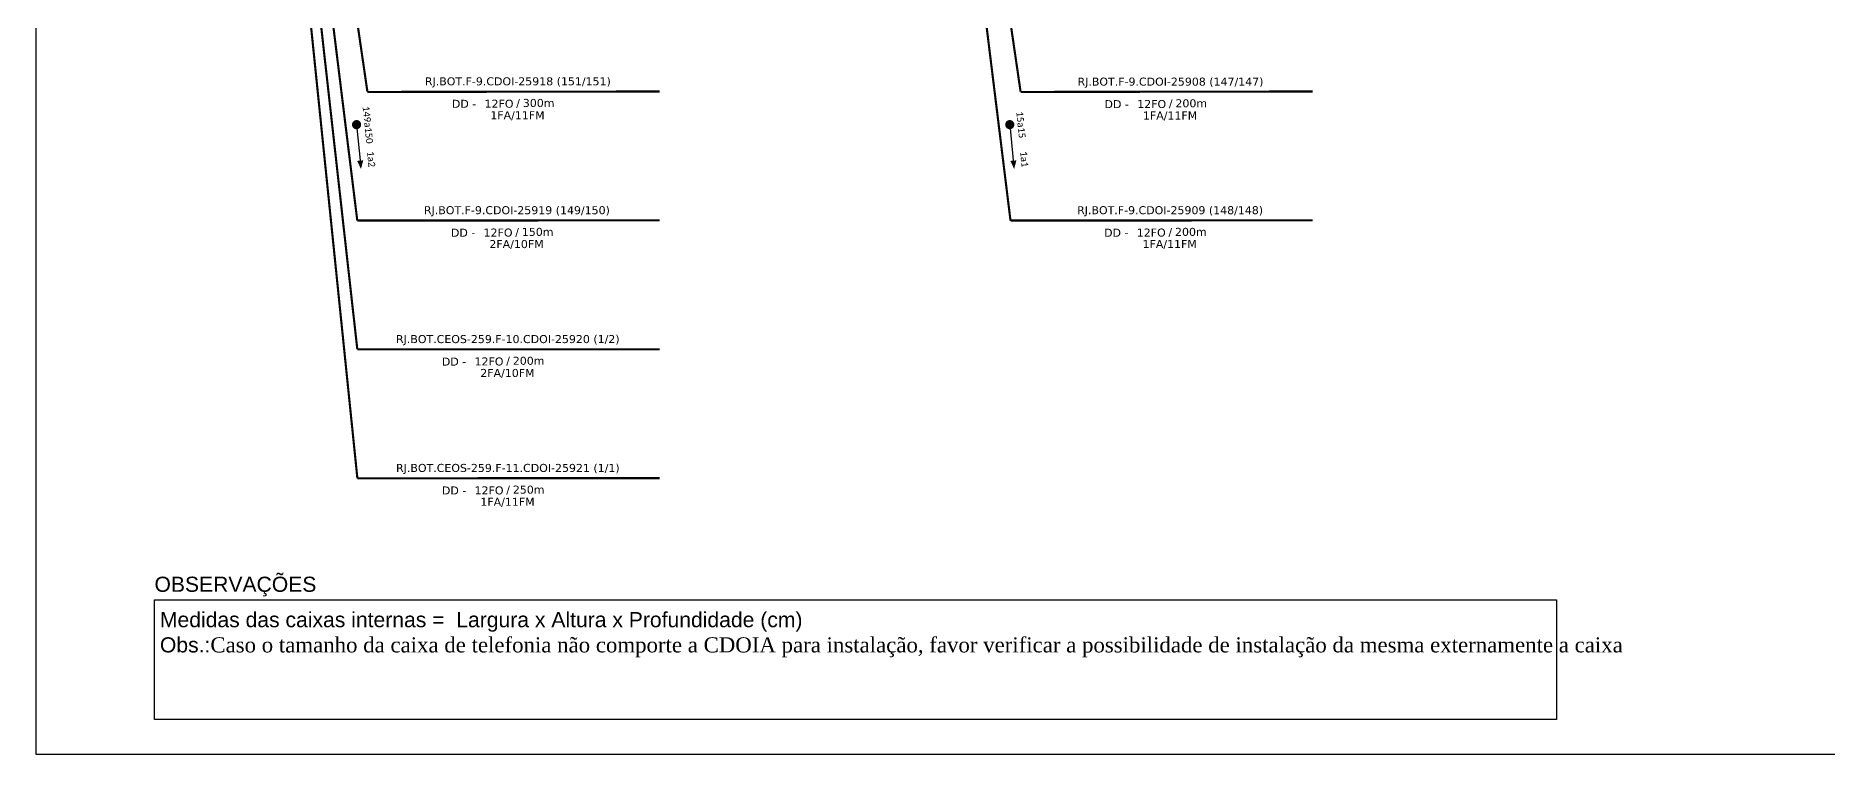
# Model space of a CAD drawing. Header units: metres. Extents: x -1286 to -445, y -500 to 94.
# Drawn here: x -1286.1 to -930.6, y -499.8 to -357.3 of the extents above; entities that cross this region are included whole.
import ezdxf
from ezdxf.enums import TextEntityAlignment as Align

# ---------------------------------------------------------------- set-up
doc = ezdxf.new("R2010")
doc.units = ezdxf.units.M
doc.layers.add('40.1-ETIQUETAS', color=1, linetype='Continuous', lineweight=20)
doc.layers.add('CAP a instalar', color=1, linetype='Continuous')
doc.layers.add('SETA', color=7, linetype='Continuous')
doc.styles.add('ARIAL', font='arial.ttf')
doc.styles.add('siredit', font='verdana.ttf')
doc.linetypes.add('FENCELINE1', pattern='A,0.25,-0.1,[133,ltypeshp.shx,S=0.1,R=0,X=-0.1,Y=0],-0.1,1', length=1.45)

# ---------------------------------------------------------------- blocks, each defined once
blk = doc.blocks.new('ETIQUETA_RS5F')
at = {"layer": '40.1-ETIQUETAS', "color": 0, "style": 'siredit'}
blk.add_text('/', height=1.5, dxfattribs=at).set_placement((1.58, -1.95), align=Align.MIDDLE_RIGHT)
for tag, p in [('ETIQUETA_R_PRIMARIA', (1.21, 4.1)), ('ETIQUETA_R_SECUNDARIA', (1.21, 2.1)), ('F_ATIVAS/F_MORTAS', (1.14, -4.24))]:
    blk.add_attdef(tag, text='', height=1.5, dxfattribs=at).set_placement(p, align=Align.MIDDLE_CENTER)
for tag, p in [('TIPO_CABO', (-6.58, -2.12)), ('CAP_CABO', (0.4, -2.09))]:
    blk.add_attdef(tag, text='', height=1.5, dxfattribs=at).set_placement(p, align=Align.MIDDLE_RIGHT)
blk.add_attdef('METROS', text='', height=1.5, dxfattribs=at).set_placement((2.14, -1.95), align=Align.MIDDLE_LEFT)
for tag, p in [('FUSÃO_1', (0.85, -8.39)), ('FUSÃO_2', (0.85, -10.6)), ('FUSÃO_3', (0.85, -12.93)), ('FUSÃO_4', (0.85, -15.14)), ('FUSÃO_5', (0.85, -17.16))]:
    blk.add_attdef(tag, text='', height=1.5, dxfattribs=at).set_placement(p, align=Align.CENTER)

msp = doc.modelspace()

# ---------------------------------------------------------------- linework, layer by layer
at = {"color": 0}
for p, q in [((-1262.5, -469.23), (-984.25, -469.23)), ((-1262.5, -492.93), (-1262.5, -469.23)), ((-984.25, -469.23), (-984.25, -492.93)), ((-984.25, -492.93), (-1262.5, -492.93))]:
    msp.add_line(p, q, dxfattribs=at)
msp.add_lwpolyline([(-1286.07, -499.81), (-445.07, -499.81), (-445.07, 94.19), (-1286.07, 94.19)], close=True)
at = {"color": 7, "const_width": 0.907}
for points in [[(-1222.46, -374.5, 1), (-1222.37, -375.41, 1)], [(-1092.82, -374.5, 1), (-1092.73, -375.41, 1)]]:
    msp.add_lwpolyline(points, format="xyb", close=True, dxfattribs=at)
at = {"layer": 'CAP a instalar', "color": 7, "ltscale": 7, "const_width": 0.423}
for points in [[(-1220.26, -368.41), (-1253.38, -141.84)], [(-1222.27, -393.97), (-1253.38, -141.84)], [(-1222.26, -419.53), (-1253.38, -141.84)], [(-1222.25, -445.09), (-1253.38, -141.84)], [(-1090.63, -368.41), (-1123.75, -141.84)], [(-1092.63, -393.97), (-1123.75, -141.84)], [(-1220.26, -368.47), (-1162.28, -368.38)], [(-1090.63, -368.47), (-1032.64, -368.38)], [(-1222.27, -393.97), (-1162.28, -393.94)], [(-1092.63, -393.97), (-1032.64, -393.94)], [(-1222.26, -419.53), (-1162.27, -419.51)], [(-1222.25, -445.09), (-1162.26, -445.07)]]:
    msp.add_lwpolyline(points, dxfattribs=at)
at = {"layer": 'SETA', "color": 7}
for points in [[(-1222.41, -374.96), (-1221.64, -382.72)], [(-1092.78, -374.96), (-1092.01, -382.72)]]:
    msp.add_lwpolyline(points, dxfattribs=at)
for points in [[(-1221.09, -382.04), (-1221.53, -383.75), (-1222.3, -382.15)], [(-1091.46, -382.04), (-1091.9, -383.75), (-1092.66, -382.15)]]:
    msp.add_solid(points, dxfattribs=at)

# ---------------------------------------------------------------- block references
at = {"layer": 'CAP a instalar', "color": 7, "linetype": 'FENCELINE1', "ltscale": 7}
ref = msp.add_blockref('ETIQUETA_RS5F', (-1191.66, -368.58), dxfattribs=dict(at, xscale=1.058507986386473, yscale=1.058507986386473, zscale=1.058507986386473))
ref.add_attrib('ETIQUETA_R_SECUNDARIA', 'RJ.BOT.F-9.CDOI-25918 (151/151)', dxfattribs={"layer": '40.1-ETIQUETAS', "color": 0, "height": 1.5878, "style": 'siredit'}).set_placement((-1190.4, -366.36), align=Align.MIDDLE_CENTER)
ref.add_attrib('TIPO_CABO', 'DD -', dxfattribs={"layer": '40.1-ETIQUETAS', "color": 0, "height": 1.588, "style": 'siredit'}).set_placement((-1198.66, -370.82), align=Align.MIDDLE_RIGHT)
ref.add_attrib('CAP_CABO', '12FO', dxfattribs={"layer": '40.1-ETIQUETAS', "color": 0, "height": 1.588, "style": 'siredit'}).set_placement((-1191.27, -370.8), align=Align.MIDDLE_RIGHT)
ref.add_attrib('METROS', '300m', dxfattribs={"layer": '40.1-ETIQUETAS', "color": 0, "height": 1.588, "style": 'siredit'}).set_placement((-1189.42, -370.65), align=Align.MIDDLE_LEFT)
ref.add_attrib('F_ATIVAS/F_MORTAS', '1FA/11FM', dxfattribs={"layer": '40.1-ETIQUETAS', "color": 0, "height": 1.588, "style": 'siredit'}).set_placement((-1190.48, -373.08), align=Align.MIDDLE_CENTER)
ref = msp.add_blockref('ETIQUETA_RS5F', (-1062.13, -368.65), dxfattribs=dict(at, xscale=1.058507986386473, yscale=1.058507986386473, zscale=1.058507986386473))
ref.add_attrib('ETIQUETA_R_SECUNDARIA', 'RJ.BOT.F-9.CDOI-25908 (147/147)', dxfattribs={"layer": '40.1-ETIQUETAS', "color": 0, "height": 1.5878, "style": 'siredit'}).set_placement((-1060.88, -366.42), align=Align.MIDDLE_CENTER)
ref.add_attrib('TIPO_CABO', 'DD -', dxfattribs={"layer": '40.1-ETIQUETAS', "color": 0, "height": 1.588, "style": 'siredit'}).set_placement((-1069.14, -370.89), align=Align.MIDDLE_RIGHT)
ref.add_attrib('CAP_CABO', '12FO', dxfattribs={"layer": '40.1-ETIQUETAS', "color": 0, "height": 1.588, "style": 'siredit'}).set_placement((-1061.74, -370.86), align=Align.MIDDLE_RIGHT)
ref.add_attrib('METROS', '200m', dxfattribs={"layer": '40.1-ETIQUETAS', "color": 0, "height": 1.588, "style": 'siredit'}).set_placement((-1059.9, -370.72), align=Align.MIDDLE_LEFT)
ref.add_attrib('F_ATIVAS/F_MORTAS', '1FA/11FM', dxfattribs={"layer": '40.1-ETIQUETAS', "color": 0, "height": 1.588, "style": 'siredit'}).set_placement((-1060.96, -373.14), align=Align.MIDDLE_CENTER)
ref = msp.add_blockref('ETIQUETA_RS5F', (-1191.85, -394.15), dxfattribs=dict(at, xscale=1.058507986386473, yscale=1.058507986386473, zscale=1.058507986386473))
ref.add_attrib('ETIQUETA_R_SECUNDARIA', 'RJ.BOT.F-9.CDOI-25919 (149/150)', dxfattribs={"layer": '40.1-ETIQUETAS', "color": 0, "height": 1.5878, "style": 'siredit'}).set_placement((-1190.59, -391.92), align=Align.MIDDLE_CENTER)
ref.add_attrib('TIPO_CABO', 'DD -', dxfattribs={"layer": '40.1-ETIQUETAS', "color": 0, "height": 1.588, "style": 'siredit'}).set_placement((-1198.85, -396.39), align=Align.MIDDLE_RIGHT)
ref.add_attrib('CAP_CABO', '12FO', dxfattribs={"layer": '40.1-ETIQUETAS', "color": 0, "height": 1.588, "style": 'siredit'}).set_placement((-1191.46, -396.36), align=Align.MIDDLE_RIGHT)
ref.add_attrib('METROS', '150m', dxfattribs={"layer": '40.1-ETIQUETAS', "color": 0, "height": 1.588, "style": 'siredit'}).set_placement((-1189.61, -396.22), align=Align.MIDDLE_LEFT)
ref.add_attrib('F_ATIVAS/F_MORTAS', '2FA/10FM', dxfattribs={"layer": '40.1-ETIQUETAS', "color": 0, "height": 1.588, "style": 'siredit'}).set_placement((-1190.67, -398.64), align=Align.MIDDLE_CENTER)
ref = msp.add_blockref('ETIQUETA_RS5F', (-1062.21, -394.15), dxfattribs=dict(at, xscale=1.058507986386473, yscale=1.058507986386473, zscale=1.058507986386473))
ref.add_attrib('ETIQUETA_R_SECUNDARIA', 'RJ.BOT.F-9.CDOI-25909 (148/148)', dxfattribs={"layer": '40.1-ETIQUETAS', "color": 0, "height": 1.5878, "style": 'siredit'}).set_placement((-1060.96, -391.92), align=Align.MIDDLE_CENTER)
ref.add_attrib('TIPO_CABO', 'DD -', dxfattribs={"layer": '40.1-ETIQUETAS', "color": 0, "height": 1.588, "style": 'siredit'}).set_placement((-1069.22, -396.39), align=Align.MIDDLE_RIGHT)
ref.add_attrib('CAP_CABO', '12FO', dxfattribs={"layer": '40.1-ETIQUETAS', "color": 0, "height": 1.588, "style": 'siredit'}).set_placement((-1061.83, -396.36), align=Align.MIDDLE_RIGHT)
ref.add_attrib('METROS', '200m', dxfattribs={"layer": '40.1-ETIQUETAS', "color": 0, "height": 1.588, "style": 'siredit'}).set_placement((-1059.98, -396.22), align=Align.MIDDLE_LEFT)
ref.add_attrib('F_ATIVAS/F_MORTAS', '1FA/11FM', dxfattribs={"layer": '40.1-ETIQUETAS', "color": 0, "height": 1.588, "style": 'siredit'}).set_placement((-1061.04, -398.64), align=Align.MIDDLE_CENTER)
ref = msp.add_blockref('ETIQUETA_RS5F', (-1193.65, -419.71), dxfattribs=dict(at, xscale=1.058507986386473, yscale=1.058507986386473, zscale=1.058507986386473))
ref.add_attrib('ETIQUETA_R_SECUNDARIA', 'RJ.BOT.CEOS-259.F-10.CDOI-25920 (1/2)', dxfattribs={"layer": '40.1-ETIQUETAS', "color": 0, "height": 1.5878, "style": 'siredit'}).set_placement((-1192.4, -417.48), align=Align.MIDDLE_CENTER)
ref.add_attrib('TIPO_CABO', 'DD -', dxfattribs={"layer": '40.1-ETIQUETAS', "color": 0, "height": 1.588, "style": 'siredit'}).set_placement((-1200.65, -421.95), align=Align.MIDDLE_RIGHT)
ref.add_attrib('CAP_CABO', '12FO', dxfattribs={"layer": '40.1-ETIQUETAS', "color": 0, "height": 1.588, "style": 'siredit'}).set_placement((-1193.26, -421.92), align=Align.MIDDLE_RIGHT)
ref.add_attrib('METROS', '200m', dxfattribs={"layer": '40.1-ETIQUETAS', "color": 0, "height": 1.588, "style": 'siredit'}).set_placement((-1191.41, -421.78), align=Align.MIDDLE_LEFT)
ref.add_attrib('F_ATIVAS/F_MORTAS', '2FA/10FM', dxfattribs={"layer": '40.1-ETIQUETAS', "color": 0, "height": 1.588, "style": 'siredit'}).set_placement((-1192.47, -424.2), align=Align.MIDDLE_CENTER)
ref = msp.add_blockref('ETIQUETA_RS5F', (-1193.64, -445.27), dxfattribs=dict(at, xscale=1.058507986386473, yscale=1.058507986386473, zscale=1.058507986386473))
ref.add_attrib('ETIQUETA_R_SECUNDARIA', 'RJ.BOT.CEOS-259.F-11.CDOI-25921 (1/1)', dxfattribs={"layer": '40.1-ETIQUETAS', "color": 0, "height": 1.5878, "style": 'siredit'}).set_placement((-1192.39, -443.04), align=Align.MIDDLE_CENTER)
ref.add_attrib('TIPO_CABO', 'DD -', dxfattribs={"layer": '40.1-ETIQUETAS', "color": 0, "height": 1.588, "style": 'siredit'}).set_placement((-1200.64, -447.51), align=Align.MIDDLE_RIGHT)
ref.add_attrib('CAP_CABO', '12FO', dxfattribs={"layer": '40.1-ETIQUETAS', "color": 0, "height": 1.588, "style": 'siredit'}).set_placement((-1193.25, -447.49), align=Align.MIDDLE_RIGHT)
ref.add_attrib('METROS', '250m', dxfattribs={"layer": '40.1-ETIQUETAS', "color": 0, "height": 1.588, "style": 'siredit'}).set_placement((-1191.4, -447.34), align=Align.MIDDLE_LEFT)
ref.add_attrib('F_ATIVAS/F_MORTAS', '1FA/11FM', dxfattribs={"layer": '40.1-ETIQUETAS', "color": 0, "height": 1.588, "style": 'siredit'}).set_placement((-1192.46, -449.76), align=Align.MIDDLE_CENTER)

# ---------------------------------------------------------------- texts
at = {"style": 'ARIAL'}
msp.add_text('OBSERVAÇÕES', height=3, dxfattribs=at).set_placement((-1262.52, -467.61))
at = {"color": 7, "char_height": 1.3613, "width": 23.0131, "attachment_point": 5, "rotation": 275.662}
for s, insert in [('{\\fCalibri|b0|i0|c0|p34;\\C7;149a150}', (-1220.18, -374.99)), ('{\\fCalibri|b0|i0|c0|p34;\\C7;15a15}', (-1090.55, -374.99)), ('{\\fCalibri|b0|i0|c0|p34;\\C7;1a2}', (-1219.52, -381.81)), ('{\\fCalibri|b0|i0|c0|p34;\\C7;1a1}', (-1089.89, -381.81))]:
    msp.add_mtext(s, dxfattribs=dict(at, insert=insert))
at = {"insert": (-1261.44, -471.63), "char_height": 3, "width": 277.1819, "attachment_point": 1, "style": 'ARIAL'}
msp.add_mtext('Medidas das caixas internas =  Largura x Altura x Profundidade (cm)\\PObs.:{\\fTimes New Roman|b0|i0|c0|p16;Caso o tamanho da caixa de telefonia não comporte a CDOIA para instalação, favor verificar a possibilidade de instalação da mesma externamente a caixa}', dxfattribs=at)

doc.saveas('drawing.dxf')
